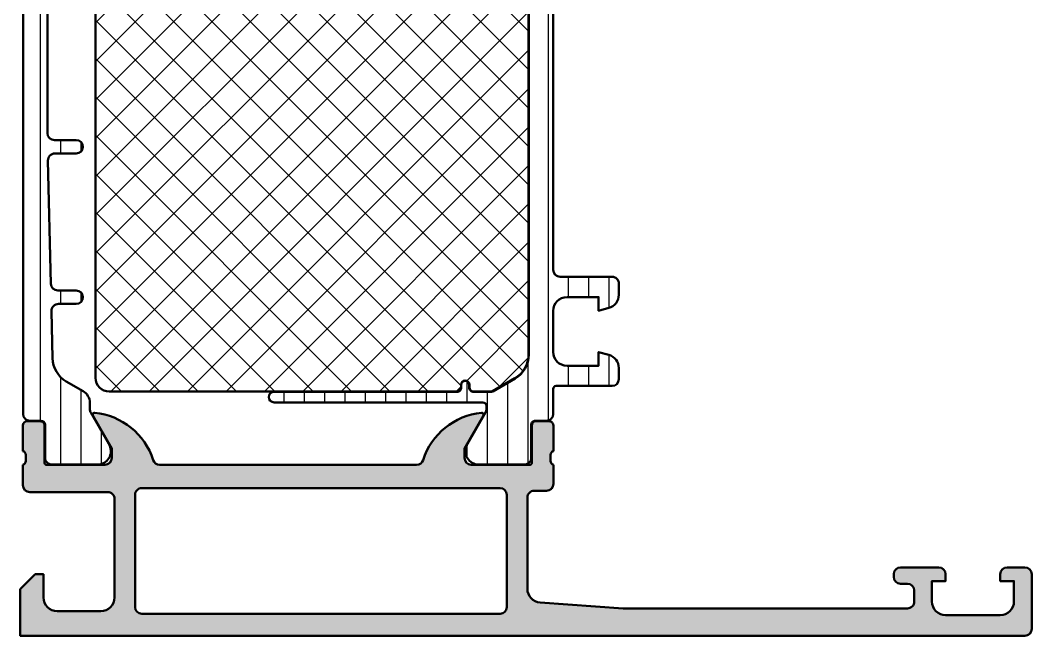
# Model space of a CAD drawing. Extents: x 0 to 74, y 0 to 90.
# Drawn here: x 0 to 74, y 0 to 45 of the extents above; entities that cross this region are included whole.
import ezdxf

# ---------------------------------------------------------------- set-up
doc = ezdxf.new("R2010")
doc.units = 0
for name, color, linetype, lineweight in [('0S-Alu contour', 7, 'Continuous', 50), ('0S-Alu hatch', 252, 'Continuous', 25), ('0S-Plastic contour', 254, 'Continuous', 50), ('0S-Plastic hatch', 253, 'Continuous', 25), ('0S-PT contour', 91, 'Continuous', 50), ('0S-PT hatch', 103, 'Continuous', 25)]:
    doc.layers.add(name, color=color, linetype=linetype, lineweight=lineweight)
pattern_1 = [(90, (0, 0), (-1.4859, 0), [])]

# ---------------------------------------------------------------- blocks, each defined once
blk = doc.blocks.new('245325__1835C61B_9F4D_4CF7_ABFF_36D5219FF475___E0575DE7_F057_44AA_A8E0_0C37B36EE0D3_')
at = {"layer": '0S-Plastic hatch'}
h = blk.add_hatch(dxfattribs=at)
h.set_pattern_fill('ANSI31', color=256, scale=0.4680000000000001, angle=45, style=0)
h.set_pattern_definition(pattern_1)
edge = h.paths.add_edge_path()
edge.add_line((38.98999999999997, 66.29000567895628), (38.98999999999995, 64.4500000000468))
edge.add_arc((39.19999999999999, 64.45000000004678), 0.2100000000000364, 180, 269.9999999999981)
edge.add_line((39.19999999999998, 64.24000000004673), (43.29999999999994, 64.24000000004683))
edge.add_ellipse((43.29999999999996, 63.75000000004686), major_axis=(-0.4899999999999807, 0), ratio=1, start_angle=180, end_angle=270.00000000000165, ccw=False)
edge.add_line((43.78999999999994, 63.75000000004685), (43.78999999999995, 62.91925077667247))
edge.add_ellipse((42.80000000000002, 62.91925077667248), major_axis=(-0.9899999999999238, 0), ratio=1, start_angle=105.0000000000052, end_angle=180, ccw=False)
edge.add_line((43.05623085465159, 61.9629842086464), (42.30999999999994, 61.76303225377525))
edge.add_line((42.30999999999994, 61.76303225377525), (42.30999999999994, 62.76000000004673))
edge.add_line((42.30999999999994, 62.76000000004673), (39.99999999999998, 62.76000000004679))
edge.add_arc((39.99999999999995, 61.75000000004679), 1.010000000000005, 89.9999999999984, 180)
edge.add_line((38.98999999999995, 61.75000000004679), (38.98999999999995, 58.75000000004678))
edge.add_arc((39.99999999999992, 58.75000000004678), 1.009999999999976, 180, 270)
edge.add_line((39.99999999999992, 57.74000000004681), (42.30999999999994, 57.74000000004678))
edge.add_line((42.30999999999994, 57.74000000004678), (42.30999999999994, 58.73696774631838))
edge.add_line((42.30999999999994, 58.73696774631838), (43.05623085465145, 58.53701579144735))
edge.add_ellipse((42.79999999999995, 57.58074922342119), major_axis=(-0.9899999999999826, 0), ratio=1, start_angle=180, end_angle=254.9999999999996, ccw=False)
edge.add_line((43.78999999999994, 57.58074922342119), (43.78999999999995, 56.75000000004676))
edge.add_ellipse((43.29999999999998, 56.75000000004676), major_axis=(-0.4899999999999664, 0), ratio=1, start_angle=90, end_angle=180, ccw=False)
edge.add_line((43.29999999999998, 56.26000000004679), (39.49999999999994, 56.26000000004678))
edge.add_arc((39.49999999999995, 55.75000000004678), 0.5100000000000052, 90.0000000000008, 180)
edge.add_line((38.98999999999995, 55.75000000004678), (38.98999999999995, 26.7499999999996))
edge.add_arc((39.49999999999994, 26.7499999999996), 0.5099999999999909, 180, 269.9999999999984)
edge.add_line((39.49999999999993, 26.23999999999961), (43.29999999999997, 26.23999999999961))
edge.add_ellipse((43.29999999999998, 25.74999999999965), major_axis=(-0.4899999999999629, 0), ratio=1, start_angle=180, end_angle=270.0000000000008, ccw=False)
edge.add_line((43.78999999999994, 25.74999999999966), (43.78999999999996, 24.91925077662533))
edge.add_ellipse((42.79999999999986, 24.91925077662532), major_axis=(-0.9900000000000942, 0), ratio=1, start_angle=104.99999999999449, end_angle=180, ccw=False)
edge.add_line((43.05623085465129, 23.96298420859902), (42.30999999999995, 23.76303225372809))
edge.add_line((42.30999999999995, 23.76303225372809), (42.30999999999994, 24.7599999999996))
edge.add_line((42.30999999999994, 24.7599999999996), (39.99999999999987, 24.75999999999956))
edge.add_arc((39.99999999999989, 23.74999999999964), 1.009999999999926, 90.0000000000012, 180)
edge.add_line((38.98999999999997, 23.74999999999963), (38.98999999999995, 20.74999999999961))
edge.add_arc((39.99999999999995, 20.74999999999961), 1.009999999999998, 180, 269.9999999999996)
edge.add_line((39.99999999999995, 19.73999999999961), (42.30999999999994, 19.73999999999961))
edge.add_line((42.30999999999994, 19.73999999999961), (42.30999999999995, 20.73696774627121))
edge.add_line((42.30999999999995, 20.73696774627121), (43.05623085465149, 20.5370157914001))
edge.add_ellipse((42.79999999999994, 19.58074922337393), major_axis=(-0.990000000000009, 0), ratio=1, start_angle=180, end_angle=254.999999999997, ccw=False)
edge.add_line((43.78999999999995, 19.58074922337394), (43.78999999999995, 18.74999999999955))
edge.add_ellipse((43.29999999999993, 18.74999999999956), major_axis=(-0.4900000000000091, 0), ratio=1, start_angle=90.0000000000017, end_angle=180, ccw=False)
edge.add_line((43.29999999999994, 18.25999999999956), (39.19999999999997, 18.25999999999962))
edge.add_arc((39.19999999999997, 18.04999999999959), 0.2100000000000257, 90, 180)
edge.add_line((38.98999999999994, 18.04999999999959), (38.98999999999995, 16.20999432109011))
edge.add_ellipse((38.50000267890226, 16.20999432109011), major_axis=(-0.4899973210976825, 0), ratio=1, start_angle=90, end_angle=180, ccw=False)
edge.add_line((38.50000267890226, 15.71999699999243), (37.6896686666598, 15.7199969999996))
edge.add_arc((37.68966866665977, 15.40999699999954), 0.3100000000000538, 89.99999999999343, 180.0079247372467)
edge.add_line((37.37966866962493, 15.40995412304482), (37.3800006171524, 13.00999723387105))
edge.add_ellipse((36.89000530483619, 13.00999531231215), major_axis=(-0.4899953123199784, 0), ratio=1, start_angle=89.99992221519852, end_angle=180.0002246901265, ccw=False)
edge.add_line((36.89000463961811, 12.51999999999262), (33.41417750380884, 12.5199999999996))
edge.add_ellipse((33.55577115088492, 13.49981807472246), major_axis=(-0.9899960709244815, 0), ratio=1, start_angle=-32.740756988389876, end_angle=81.77710364110197, ccw=False)
edge.add_line((32.72305944590411, 14.03524634894212), (34.04169574211247, 16.31919172373739))
edge.add_arc((33.60002365369294, 16.57419118792741), 0.5099989808088558, 330.0000034006566, 360.0057438232341)
edge.add_line((34.1100226319391, 16.57424231462534), (34.10999999868407, 16.80002606456975))
edge.add_arc((33.84999999994523, 16.7999999999543), 0.260000000045304, 0.0057438172060589, 89.99999999386671)
edge.add_line((33.84999999997307, 17.0599999999996), (18.57101353298093, 17.06000000000018))
edge.add_ellipse((18.57101353298093, 17.44925907311666), major_axis=(-0.3892590731164738, 0), ratio=1, start_angle=-90, end_angle=90, ccw=False)
edge.add_line((18.57101353298094, 17.83851814623313), (31.95486402147756, 17.83851814623313))
edge.add_arc((31.95486402147756, 18.14999999999966), 0.3114818537665336, 269.9999999999993, 360)
edge.add_line((32.26634587524409, 18.14999999999966), (32.26634587524408, 18.35057079528583))
edge.add_ellipse((32.55577507995785, 18.35057079528583), major_axis=(-0.2894292047137625, 0), ratio=1, start_angle=180, end_angle=360, ccw=False)
edge.add_line((32.84520428467161, 18.35057079528584), (32.84520428467162, 18.14999999999956))
edge.add_arc((33.15520428467155, 18.14999999999957), 0.3099999999999312, 180, 273.3384387211084)
edge.add_line((33.17325675763493, 17.84052607828747), (34.46501280946016, 17.84052607828707))
edge.add_arc((34.46501280946023, 18.05052607828706), 0.2099999999999902, 269.9999999999806, 300.0000000000007)
edge.add_line((34.57001280946022, 17.86866074349234), (36.20499999999993, 18.81262103807196))
edge.add_arc((35.19999999999999, 20.55333209967868), 2.009999999999965, 299.9999999999985, 360)
edge.add_line((37.20999999999996, 20.55333209967868), (37.20999999999994, 61.94666790036774))
edge.add_arc((35.20000000000003, 61.94666790036774), 2.009999999999905, 0, 59.99999999999673)
edge.add_line((36.20500000000009, 63.68737896197433), (34.57001280946049, 64.63133925655407))
edge.add_arc((34.46501280946048, 64.44947392175945), 0.209999999999907, 59.99999999998411, 89.99999999999419)
edge.add_line((34.4650128094605, 64.65947392175936), (33.17325675763679, 64.65947392175916))
edge.add_arc((33.15520428467187, 64.35000000004682), 0.3100000000002649, 86.6615612786084, 180)
edge.add_line((32.8452042846716, 64.35000000004683), (32.84520428467161, 64.14942920476057))
edge.add_ellipse((32.55577507995784, 64.14942920476057), major_axis=(-0.2894292047137696, 0), ratio=1, start_angle=0, end_angle=180, ccw=False)
edge.add_line((32.26634587524407, 64.14942920476057), (32.26634587524408, 64.35000000004672))
edge.add_arc((31.9548640214775, 64.35000000004672), 0.3114818537665798, 0, 89.9999999999987)
edge.add_line((31.9548640214775, 64.6614818538133), (18.57101353298093, 64.66148185381329))
edge.add_ellipse((18.57101353298093, 65.0507409269297), major_axis=(-0.3892590731164205, 0), ratio=1, start_angle=-90, end_angle=90, ccw=False)
edge.add_line((18.57101353298092, 65.44000000004613), (33.84999999997308, 65.44000000004682))
edge.add_arc((33.84999999997307, 65.70000000006429), 0.2600000000174703, 270.0000000000031, 359.9942561768293)
edge.add_line((34.10999999868406, 65.69997393542108), (34.11002263191166, 65.92575741233047))
edge.add_arc((33.60002263457811, 65.92580853910273), 0.5099999998962373, 359.9942561798751, 389.9999966024708)
edge.add_line((34.04169560553932, 66.1808085128605), (32.72305944590405, 68.46475365110437))
edge.add_ellipse((33.55577115088492, 69.00018192532391), major_axis=(-0.9899960709244542, 0), ratio=1, start_angle=-81.7771036411063, end_angle=32.7407569883826, ccw=False)
edge.add_line((33.41417750380891, 69.98000000004676), (36.89000463961814, 69.98000000005376))
edge.add_ellipse((36.89000463961813, 69.4900040226082), major_axis=(-0.4899959774455595, 0), ratio=1, start_angle=179.9920751942274, end_angle=269.99999999999835, ccw=False)
edge.add_line((37.3800006123767, 69.48993624932761), (37.37966866962493, 67.09004587703195))
edge.add_arc((37.68966866667493, 67.09000300006198), 0.3100000000152093, 179.9920752599478, 269.9999999976952)
edge.add_line((37.68966866666246, 66.78000300004679), (38.50000267890234, 66.78000300005397))
edge.add_ellipse((38.50000267890232, 66.29000567895632), major_axis=(-0.489997321097647, 0), ratio=1, start_angle=180, end_angle=269.9999999999975, ccw=False)
at = {"layer": '0S-Plastic contour', "color": 7}
for points in [[(33.41417750380891, 69.98000000004676), (36.89000463961814, 69.98000000005376)], [(37.3800006123767, 69.48993624932761), (37.37966866962493, 67.09004587703195)], [(34.04169560553932, 66.1808085128605), (32.72305944590405, 68.46475365110437)], [(37.68966866666246, 66.78000300004679), (38.50000267890234, 66.78000300005397)], [(34.10999999868406, 65.69997393542108), (34.11002263191166, 65.92575741233047)], [(38.98999999999997, 66.29000567895628), (38.98999999999995, 64.4500000000468)], [(18.57101353298092, 65.44000000004613), (33.84999999997308, 65.44000000004682)], [(31.9548640214775, 64.6614818538133), (18.57101353298093, 64.66148185381329)], [(34.4650128094605, 64.65947392175936), (33.17325675763679, 64.65947392175916)], [(36.20500000000009, 63.68737896197433), (34.57001280946049, 64.63133925655407)], [(32.26634587524407, 64.14942920476057), (32.26634587524408, 64.35000000004672)], [(32.8452042846716, 64.35000000004683), (32.84520428467161, 64.14942920476057)], [(39.19999999999998, 64.24000000004673), (43.29999999999994, 64.24000000004683)], [(43.78999999999994, 63.75000000004685), (43.78999999999995, 62.91925077667247)], [(43.05623085465159, 61.9629842086464), (42.30999999999994, 61.76303225377525), (42.30999999999994, 62.76000000004673), (39.99999999999998, 62.76000000004679)], [(37.20999999999996, 20.55333209967868), (37.20999999999994, 61.94666790036774)], [(38.98999999999995, 61.75000000004679), (38.98999999999995, 58.75000000004678)], [(39.99999999999992, 57.74000000004681), (42.30999999999994, 57.74000000004678), (42.30999999999994, 58.73696774631838), (43.05623085465145, 58.53701579144735)], [(43.78999999999994, 57.58074922342119), (43.78999999999995, 56.75000000004676)], [(43.29999999999998, 56.26000000004679), (39.49999999999994, 56.26000000004678)], [(38.98999999999995, 55.75000000004678), (38.98999999999995, 26.7499999999996)], [(39.49999999999993, 26.23999999999961), (43.29999999999997, 26.23999999999961)], [(43.78999999999994, 25.74999999999966), (43.78999999999996, 24.91925077662533)], [(43.05623085465129, 23.96298420859902), (42.30999999999995, 23.76303225372809), (42.30999999999994, 24.7599999999996), (39.99999999999987, 24.75999999999956)], [(38.98999999999997, 23.74999999999963), (38.98999999999995, 20.74999999999961)], [(39.99999999999995, 19.73999999999961), (42.30999999999994, 19.73999999999961), (42.30999999999995, 20.73696774627121), (43.05623085465149, 20.5370157914001)], [(43.78999999999995, 19.58074922337394), (43.78999999999995, 18.74999999999955)], [(34.57001280946022, 17.86866074349234), (36.20499999999993, 18.81262103807196)], [(18.57101353298094, 17.83851814623313), (31.95486402147756, 17.83851814623313)], [(32.26634587524409, 18.14999999999966), (32.26634587524408, 18.35057079528583)], [(32.84520428467161, 18.35057079528584), (32.84520428467162, 18.14999999999956)], [(33.17325675763493, 17.84052607828747), (34.46501280946016, 17.84052607828707)], [(38.98999999999994, 18.04999999999959), (38.98999999999995, 16.20999432109011)], [(43.29999999999994, 18.25999999999956), (39.19999999999997, 18.25999999999962)], [(33.84999999997307, 17.0599999999996), (18.57101353298093, 17.06000000000018)], [(32.72305944590411, 14.03524634894212), (34.04169574211247, 16.31919172373739)], [(34.1100226319391, 16.57424231462534), (34.10999999868407, 16.80002606456975)], [(38.50000267890226, 15.71999699999243), (37.6896686666598, 15.7199969999996)], [(37.37966866962493, 15.40995412304482), (37.3800006171524, 13.00999723387105)], [(36.89000463961811, 12.51999999999262), (33.41417750380884, 12.5199999999996)]]:
    blk.add_lwpolyline(points, dxfattribs=at)
at = {"layer": '0S-Plastic contour', "color": 7, "extrusion": (0, 0, -1)}
for centre, radius, start, end in [((-33.55577115088492, 69.00018192532391), 0.9899960709244542, 327.2592430116175, 81.7771036411063), ((-36.89000463961813, 69.4900040226082), 0.4899959774455596, 90.00000000000165, 180.0079248057727), ((-38.50000267890232, 66.29000567895632), 0.489997321097647, 90.00000000000249, 180), ((-18.57101353298093, 65.0507409269297), 0.3892590731164205, 270, 90), ((-32.55577507995784, 64.14942920476057), 0.2894292047137696, 180, 0), ((-43.29999999999996, 63.75000000004686), 0.4899999999999807, 89.99999999999834, 180), ((-42.80000000000002, 62.91925077667248), 0.9899999999999238, 180, 254.9999999999948), ((-42.79999999999995, 57.58074922342119), 0.9899999999999826, 105.0000000000004, 180), ((-43.29999999999998, 56.75000000004676), 0.4899999999999665, 180, 270), ((-43.29999999999998, 25.74999999999965), 0.4899999999999629, 89.99999999999918, 180), ((-42.79999999999986, 24.91925077662532), 0.9900000000000942, 180, 255.0000000000055), ((-42.79999999999994, 19.58074922337393), 0.9900000000000092, 105.000000000003, 180), ((-32.55577507995785, 18.35057079528583), 0.2894292047137625, 0, 180), ((-43.29999999999993, 18.74999999999956), 0.4900000000000091, 180, 269.9999999999983), ((-18.57101353298093, 17.44925907311666), 0.3892590731164738, 270, 90), ((-38.50000267890226, 16.20999432109011), 0.4899973210976825, 180, 270), ((-33.55577115088492, 13.49981807472246), 0.9899960709244817, 278.2228963588981, 32.74075698838986), ((-36.89000530483619, 13.00999531231215), 0.4899953123199784, 179.9997753098735, 270.0000777848015)]:
    blk.add_arc(centre, radius, start, end, dxfattribs=at)
at = {"layer": '0S-Plastic contour', "color": 7}
for centre, radius, start, end in [((37.68966866667493, 67.09000300006198), 0.3100000000152093, 179.9920752599478, 269.9999999976952), ((33.60002263457811, 65.92580853910273), 0.5099999998962373, 359.9942561798751, 29.9999966024708), ((33.84999999997307, 65.70000000006429), 0.2600000000174703, 270.0000000000031, 359.9942561768293), ((31.9548640214775, 64.35000000004672), 0.3114818537665798, 0, 89.9999999999987), ((33.15520428467187, 64.35000000004682), 0.3100000000002649, 86.6615612786084, 180), ((34.46501280946048, 64.44947392175945), 0.209999999999907, 59.99999999998411, 89.99999999999419), ((39.19999999999999, 64.45000000004678), 0.2100000000000364, 180, 269.9999999999981), ((35.20000000000003, 61.94666790036774), 2.009999999999905, 0, 59.99999999999673), ((39.99999999999995, 61.75000000004679), 1.010000000000005, 89.9999999999984, 180), ((39.99999999999992, 58.75000000004678), 1.009999999999976, 180, 270), ((39.49999999999995, 55.75000000004678), 0.5100000000000052, 90.0000000000008, 180), ((39.49999999999994, 26.7499999999996), 0.5099999999999909, 180, 269.9999999999984), ((39.99999999999989, 23.74999999999964), 1.009999999999926, 90.0000000000012, 180), ((39.99999999999995, 20.74999999999961), 1.009999999999998, 180, 269.9999999999996), ((35.19999999999999, 20.55333209967868), 2.009999999999965, 299.9999999999985, 0), ((31.95486402147756, 18.14999999999966), 0.3114818537665336, 269.9999999999993, 0), ((33.15520428467155, 18.14999999999957), 0.3099999999999312, 180, 273.3384387211084), ((34.46501280946023, 18.05052607828706), 0.2099999999999902, 269.9999999999806, 300.0000000000007), ((39.19999999999997, 18.04999999999959), 0.2100000000000257, 90, 180), ((33.84999999994523, 16.7999999999543), 0.260000000045304, 0.0057438172060589, 89.99999999386671), ((33.60002365369294, 16.57419118792741), 0.5099989808088558, 330.0000034006566, 0.0057438232341285), ((37.68966866665977, 15.40999699999954), 0.3100000000000538, 89.99999999999343, 180.0079247372467)]:
    blk.add_arc(centre, radius, start, end, dxfattribs=at)
blk = doc.blocks.new('465090__F2150B4C_55CD_4811_8FD8_2E85F8BD6112_')
at = {"layer": '0S-PT hatch'}
h = blk.add_hatch(dxfattribs=at)
h.set_pattern_fill('ANSI37', color=256, scale=0.625, angle=90, style=0)
h.set_pattern_definition([(135, (0, 0), (-1.403165018917055, -1.403165018917055), []), (225, (0, 0), (1.403165018917055, -1.403165018917055), [])])
edge = h.paths.add_edge_path()
edge.add_line((5.509999999999957, 63.65020331974225), (5.50999999999995, 18.84979668030412))
edge.add_arc((6.49999999999995, 18.84979668030412), 0.9900000000000002, 180, 270)
edge.add_line((6.49999999999995, 17.85979668030413), (31.95634587524408, 17.85979668030413))
edge.add_arc((31.9563458752441, 18.14979668030414), 0.2900000000000062, 269.9999999999978, 360)
edge.add_line((32.2463458752441, 18.14979668030414), (32.24634587524409, 18.35036747559038))
edge.add_ellipse((32.55577507995785, 18.35036747559038), major_axis=(-0.3094292047137586, 0), ratio=1, start_angle=180, end_angle=360, ccw=False)
edge.add_line((32.86520428467161, 18.35036747559038), (32.86520428467161, 18.14979668030414))
edge.add_arc((33.1552042846716, 18.14979668030414), 0.289999999999992, 180, 266.5483281938163)
edge.add_line((33.13774436919678, 17.86032275859165), (34.46501280946041, 17.86032275859164))
edge.add_arc((34.46501280946041, 18.05032275859164), 0.1899999999999942, 269.9999999999978, 299.9999999999958)
edge.add_line((34.5600128094604, 17.88577793187259), (36.19499999999993, 18.82973822645217))
edge.add_arc((35.19999999999996, 20.5531287799832), 1.989999999999981, 299.9999999999993, 360)
edge.add_line((37.18999999999994, 20.5531287799832), (37.18999999999994, 61.94646458067224))
edge.add_arc((35.19999999999996, 61.94646458067225), 1.98999999999998, 0, 60.00000000000078)
edge.add_line((36.19499999999993, 63.66985513420328), (34.56001280946038, 64.61381542878286))
edge.add_arc((34.46501280946042, 64.44927060206386), 0.1899999999999397, 60.00000000000227, 90.00000000000216)
edge.add_line((34.46501280946041, 64.6392706020638), (33.13828197638455, 64.63927060206379))
edge.add_arc((33.15574189185942, 64.34979668035129), 0.2900000000000067, 93.45167180619339, 180)
edge.add_line((32.86574189185941, 64.34979668035129), (32.86574189185941, 64.14922588506506))
edge.add_ellipse((32.55577507995785, 64.14922588506506), major_axis=(-0.3099668119015604, 0), ratio=1, start_angle=0, end_angle=180, ccw=False)
edge.add_line((32.24580826805629, 64.14922588506506), (32.24580826805629, 64.34979668030414))
edge.add_arc((31.95540162866531, 64.34979668030415), 0.2904066393909765, 0, 89.99999999989348)
edge.add_line((31.95540162866585, 64.64020331969513), (6.500000000001762, 64.64020331974223))
edge.add_arc((6.499999999999929, 63.65020331974225), 0.9899999999999735, 89.99999999989396, 180)
at = {"layer": '0S-PT contour', "color": 7}
for points in [[(31.95540162866585, 64.64020331969513), (6.500000000001762, 64.64020331974223)], [(34.46501280946041, 64.6392706020638), (33.13828197638455, 64.63927060206379)], [(36.19499999999993, 63.66985513420328), (34.56001280946038, 64.61381542878286)], [(5.509999999999957, 63.65020331974225), (5.50999999999995, 18.84979668030412)], [(32.24580826805629, 64.14922588506506), (32.24580826805629, 64.34979668030414)], [(32.86574189185941, 64.34979668035129), (32.86574189185941, 64.14922588506506)], [(37.18999999999994, 20.5531287799832), (37.18999999999994, 61.94646458067224)], [(34.5600128094604, 17.88577793187259), (36.19499999999993, 18.82973822645217)], [(6.49999999999995, 17.85979668030413), (31.95634587524408, 17.85979668030413)], [(32.2463458752441, 18.14979668030414), (32.24634587524409, 18.35036747559038)], [(32.86520428467161, 18.35036747559038), (32.86520428467161, 18.14979668030414)], [(33.13774436919678, 17.86032275859165), (34.46501280946041, 17.86032275859164)]]:
    blk.add_lwpolyline(points, dxfattribs=at)
for centre, radius, start, end in [((6.499999999999929, 63.65020331974225), 0.9899999999999735, 89.99999999989396, 180), ((31.95540162866531, 64.34979668030415), 0.2904066393909765, 0, 89.99999999989348), ((33.15574189185942, 64.34979668035129), 0.2900000000000067, 93.45167180619339, 180), ((34.46501280946042, 64.44927060206386), 0.1899999999999397, 60.00000000000227, 90.00000000000216), ((35.19999999999996, 61.94646458067225), 1.98999999999998, 0, 60.00000000000078), ((35.19999999999996, 20.5531287799832), 1.989999999999981, 299.9999999999993, 0), ((6.49999999999995, 18.84979668030412), 0.9900000000000002, 180, 270), ((31.9563458752441, 18.14979668030414), 0.2900000000000062, 269.9999999999978, 0), ((33.1552042846716, 18.14979668030414), 0.289999999999992, 180, 266.5483281938163), ((34.46501280946041, 18.05032275859164), 0.1899999999999942, 269.9999999999978, 299.9999999999958)]:
    blk.add_arc(centre, radius, start, end, dxfattribs=at)
at = {"layer": '0S-PT contour', "color": 7, "extrusion": (0, 0, -1)}
for centre, radius, start, end in [((-32.55577507995785, 64.14922588506506), 0.3099668119015604, 180, 0), ((-32.55577507995785, 18.35036747559038), 0.3094292047137586, 0, 180)]:
    blk.add_arc(centre, radius, start, end, dxfattribs=at)
blk = doc.blocks.new('245325__CF6EFE79_4FDD_4295_A74D_940E1C402667___E942DA7F_224E_44BA_8F49_6AEF56B7E0FB_')
at = {"layer": '0S-Plastic hatch'}
h = blk.add_hatch(dxfattribs=at)
h.set_pattern_fill('ANSI31', color=256, scale=0.4680000000000001, angle=45, style=0)
h.set_pattern_definition(pattern_1)
edge = h.paths.add_edge_path()
edge.add_line((0.2100000000000493, 66.29000299999998), (0.2099999999998598, 16.20999700000011))
edge.add_arc((0.6999999999999611, 16.2099970000001), 0.4900000000001015, 180, 270)
edge.add_line((0.699999999999961, 15.719997), (1.510334012242495, 15.719997))
edge.add_ellipse((1.510333315049046, 15.40999630290375), major_axis=(-0.3100006970970337, 0), ratio=1, start_angle=179.99987114239, end_angle=269.99987114144415, ccw=False)
edge.add_line((1.820334012145296, 15.40999560571016), (1.819999382936135, 13.00999856426748))
edge.add_arc((2.309995360374881, 13.00999597743861), 0.4899959774455738, 179.9996975194316, 269.9999999999988)
edge.add_line((2.30999536037487, 12.51999999999304), (5.785822496184162, 12.52))
edge.add_arc((5.644228849108089, 13.49981807472285), 0.9899960709244721, 278.2228963588978, 392.7407569883864)
edge.add_line((6.476940554088935, 14.03524634894246), (5.158304390806173, 16.31919149350405))
edge.add_ellipse((5.599977361871108, 16.57419146728958), major_axis=(-0.509999999999947, 0), ratio=1, start_angle=-0.5398516222310832, end_angle=29.99999659934548, ccw=False)
edge.add_line((5.089999999999837, 16.57899671221201), (5.089999999999828, 17.0314954576227))
edge.add_arc((4.099999999999861, 17.03149545762269), 0.9899999999999664, 0, 60.00000000000147)
edge.add_line((4.594999999999822, 17.88886060736927), (3.36814668627391, 18.59718469830506))
edge.add_ellipse((4.373146686273972, 20.337895759912), major_axis=(-2.010000000000211, 0), ratio=1, start_angle=1.3413950657791816, end_angle=60.00000000000148, ccw=False)
edge.add_line((2.36369751219446, 20.29084242005165), (2.282977305942218, 23.73806109287132))
edge.add_ellipse((2.792837544141443, 23.75000000000006), major_axis=(-0.5099999999999991, 0), ratio=1, start_angle=-89.99999999999989, end_angle=1.3413950657787268, ccw=False)
edge.add_line((2.792837544141442, 24.26000000000006), (4.10000000000001, 24.26000000000005))
edge.add_arc((4.100000000000009, 24.75000000000006), 0.490000000000002, 270.0000000000001, 450)
edge.add_line((4.100000000000008, 25.24000000000006), (2.746005466508145, 25.24000000000006))
edge.add_ellipse((2.746005466508148, 25.75000000000007), major_axis=(-0.5100000000000123, 0), ratio=1, start_angle=1.3413950657787268, end_angle=89.99999999999972, ccw=False)
edge.add_line((2.236145228308911, 25.73806109287133), (2.025400878959025, 34.73806109287135))
edge.add_ellipse((2.535261117158209, 34.75000000000009), major_axis=(-0.5099999999999583, 0), ratio=1, start_angle=-89.99999999999972, end_angle=1.3413950657787268, ccw=False)
edge.add_line((2.535261117158206, 35.26000000000005), (4.100000000000012, 35.26000000000006))
edge.add_arc((4.10000000000001, 35.75000000000006), 0.490000000000002, 270.0000000000003, 450.0000000000002)
edge.add_line((4.100000000000007, 36.24000000000006), (2.49999999999996, 36.24000000000005))
edge.add_ellipse((2.499999999999962, 36.75000000000006), major_axis=(-0.5100000000000123, 0), ratio=1, start_angle=0, end_angle=89.99999999999972, ccw=False)
edge.add_line((1.989999999999953, 36.75000000000006), (1.989999999999954, 45.75000000000007))
edge.add_ellipse((2.499999999999959, 45.75000000000006), major_axis=(-0.510000000000005, 0), ratio=1, start_angle=270.0000000000002, end_angle=360, ccw=False)
edge.add_line((2.499999999999956, 46.26000000000007), (4.100000000000004, 46.26000000000006))
edge.add_arc((4.100000000000004, 46.75000000000006), 0.490000000000002, 270.0000000000001, 450)
edge.add_line((4.100000000000003, 47.24000000000006), (2.535261117158254, 47.24000000000003))
edge.add_ellipse((2.535261117158257, 47.75000000000004), major_axis=(-0.5100000000000123, 0), ratio=1, start_angle=-1.3413950657770215, end_angle=89.99999999999972, ccw=False)
edge.add_line((2.025400878959023, 47.76193890712877), (2.23614522830891, 56.7619389071288))
edge.add_ellipse((2.746005466508126, 56.75000000000007), major_axis=(-0.5099999999999905, 0), ratio=1, start_angle=269.999999999999, end_angle=358.6586049342224, ccw=False)
edge.add_line((2.746005466508135, 57.26000000000006), (4.100000000000012, 57.26000000000006))
edge.add_arc((4.100000000000013, 57.75000000000006), 0.490000000000002, 269.9999999999999, 449.9999999999999)
edge.add_line((4.100000000000014, 58.24000000000006), (2.792837544141435, 58.24000000000007))
edge.add_ellipse((2.79283754414145, 58.75000000000007), major_axis=(-0.5100000000000052, 0), ratio=1, start_angle=-1.3413950657759983, end_angle=89.9999999999983, ccw=False)
edge.add_line((2.282977305942219, 58.7619389071288), (2.363697512194463, 62.20915757994848))
edge.add_ellipse((4.373146686273768, 62.16210424008814), major_axis=(-2.010000000000003, 0), ratio=1, start_angle=299.99999999999943, end_angle=358.65860493422053, ccw=False)
edge.add_line((3.368146686273785, 63.90281530169487), (4.59499999999983, 64.61113939263076))
edge.add_arc((4.099999999999841, 65.46850454237736), 0.9899999999999991, 299.9999999999993, 360)
edge.add_line((5.089999999999839, 65.46850454237742), (5.089999999999815, 65.92100328778739))
edge.add_ellipse((5.599977361871431, 65.92580853271032), major_axis=(-0.510000000000297, 0), ratio=1, start_angle=-29.999996599341614, end_angle=0.539851622287074, ccw=False)
edge.add_line((5.158304390806178, 66.18080850649599), (6.476940554088788, 68.46475365105731))
edge.add_arc((5.64422884910811, 69.00018192527715), 0.989996070924477, 327.2592430115971, 441.777103641099)
edge.add_line((5.785822496184237, 69.97999999999999), (2.309995360374892, 69.98000000000697))
edge.add_arc((2.309995360365513, 69.49000402257076), 0.4899959774362089, 89.99999999890326, 180.0079887600601)
edge.add_line((1.819999387692254, 69.48993570235024), (1.820334009229217, 67.09004622298073))
edge.add_ellipse((1.510334012242506, 67.09000299999995), major_axis=(-0.3099999999999794, 0), ratio=1, start_angle=90.00000000000028, end_angle=180.0079886915353, ccw=False)
edge.add_line((1.510334012242508, 66.780003), (0.7000000000000381, 66.78000299999998))
edge.add_arc((0.7000000000000468, 66.29000299999998), 0.4899999999999949, 90.00000000000104, 180)
at = {"layer": '0S-Plastic contour', "color": 7}
for points in [[(5.785822496184237, 69.97999999999999), (2.309995360374892, 69.98000000000697)], [(1.819999387692254, 69.48993570235024), (1.820334009229217, 67.09004622298073)], [(5.158304390806178, 66.18080850649599), (6.476940554088788, 68.46475365105731)], [(1.510334012242508, 66.780003), (0.7000000000000381, 66.78000299999998)], [(0.2100000000000493, 66.29000299999998), (0.2099999999998598, 16.20999700000011)], [(5.089999999999839, 65.46850454237742), (5.089999999999815, 65.92100328778739)], [(3.368146686273785, 63.90281530169487), (4.59499999999983, 64.61113939263076)], [(2.282977305942219, 58.7619389071288), (2.363697512194463, 62.20915757994848)], [(4.100000000000014, 58.24000000000006), (2.792837544141435, 58.24000000000007)], [(2.746005466508135, 57.26000000000006), (4.100000000000012, 57.26000000000006)], [(2.025400878959023, 47.76193890712877), (2.23614522830891, 56.7619389071288)], [(4.100000000000003, 47.24000000000006), (2.535261117158254, 47.24000000000003)], [(2.499999999999956, 46.26000000000007), (4.100000000000004, 46.26000000000006)], [(1.989999999999953, 36.75000000000006), (1.989999999999954, 45.75000000000007)], [(4.100000000000007, 36.24000000000006), (2.49999999999996, 36.24000000000005)], [(2.535261117158206, 35.26000000000005), (4.100000000000012, 35.26000000000006)], [(2.236145228308911, 25.73806109287133), (2.025400878959025, 34.73806109287135)], [(4.100000000000008, 25.24000000000006), (2.746005466508145, 25.24000000000006)], [(2.36369751219446, 20.29084242005165), (2.282977305942218, 23.73806109287132)], [(2.792837544141442, 24.26000000000006), (4.10000000000001, 24.26000000000005)], [(4.594999999999822, 17.88886060736927), (3.36814668627391, 18.59718469830506)], [(5.089999999999837, 16.57899671221201), (5.089999999999828, 17.0314954576227)], [(6.476940554088935, 14.03524634894246), (5.158304390806173, 16.31919149350405)], [(0.699999999999961, 15.719997), (1.510334012242495, 15.719997)], [(1.820334012145296, 15.40999560571016), (1.819999382936135, 13.00999856426748)], [(2.30999536037487, 12.51999999999304), (5.785822496184162, 12.52)]]:
    blk.add_lwpolyline(points, dxfattribs=at)
for centre, radius, start, end in [((2.309995360365513, 69.49000402257076), 0.4899959774362089, 89.99999999890326, 180.0079887600601), ((5.64422884910811, 69.00018192527715), 0.989996070924477, 327.2592430115971, 81.77710364109909), ((0.7000000000000468, 66.29000299999998), 0.4899999999999949, 90.00000000000104, 180), ((4.099999999999841, 65.46850454237736), 0.9899999999999991, 299.9999999999993, 0), ((4.100000000000013, 57.75000000000006), 0.490000000000002, 269.9999999999999, 89.99999999999991), ((4.100000000000004, 46.75000000000006), 0.490000000000002, 270.0000000000001, 90.0000000000001), ((4.10000000000001, 35.75000000000006), 0.490000000000002, 270.0000000000003, 90.00000000000031), ((4.100000000000009, 24.75000000000006), 0.490000000000002, 270.0000000000001, 90.0000000000001), ((4.099999999999861, 17.03149545762269), 0.9899999999999664, 0, 60.00000000000147), ((0.6999999999999611, 16.2099970000001), 0.4900000000001015, 180, 270), ((5.644228849108089, 13.49981807472285), 0.9899960709244721, 278.2228963588978, 32.74075698838638), ((2.309995360374881, 13.00999597743861), 0.4899959774455738, 179.9996975194316, 269.9999999999988)]:
    blk.add_arc(centre, radius, start, end, dxfattribs=at)
at = {"layer": '0S-Plastic contour', "color": 7, "extrusion": (0, 0, -1)}
for centre, radius, start, end in [((-1.510334012242506, 67.09000299999995), 0.3099999999999794, 179.9920113084647, 269.9999999999997), ((-5.599977361871431, 65.92580853271032), 0.510000000000297, 359.4601483777129, 29.99999659934167), ((-4.373146686273768, 62.16210424008814), 2.010000000000003, 1.341395065779472, 60.0000000000006), ((-2.79283754414145, 58.75000000000007), 0.5100000000000052, 270.0000000000017, 1.34139506577594), ((-2.746005466508126, 56.75000000000007), 0.5099999999999905, 1.34139506577757, 90.00000000000101), ((-2.535261117158257, 47.75000000000004), 0.5100000000000123, 270.0000000000003, 1.341395065777027), ((-2.499999999999959, 45.75000000000006), 0.510000000000005, 0, 89.99999999999976), ((-2.499999999999962, 36.75000000000006), 0.5100000000000123, 270.0000000000003, 0), ((-2.535261117158209, 34.75000000000009), 0.5099999999999583, 358.6586049342213, 89.99999999999969), ((-2.746005466508148, 25.75000000000007), 0.5100000000000123, 270.0000000000003, 358.6586049342213), ((-2.792837544141443, 23.75000000000006), 0.5099999999999991, 358.6586049342213, 89.99999999999991), ((-4.373146686273972, 20.337895759912), 2.010000000000211, 299.9999999999985, 358.6586049342208), ((-5.599977361871108, 16.57419146728958), 0.509999999999947, 330.0000034006545, 0.5398516222310678), ((-1.510333315049046, 15.40999630290375), 0.3100006970970337, 90.00012885855583, 180.0001288576101)]:
    blk.add_arc(centre, radius, start, end, dxfattribs=at)
blk = doc.blocks.new('445040__DD93AD6E_1CBA_42A1_853D_25765D8B49D8_')
at = {"layer": '0S-Alu hatch'}
h = blk.add_hatch(color=256, dxfattribs=at)
edge = h.paths.add_edge_path()
edge.add_arc((0.7000000000000131, 10.99999999999999), 0.4999999999999965, 180, 270)
edge.add_line((0.7000000000000128, 10.5), (6.399999999999998, 10.5))
edge.add_ellipse((6.400000000000001, 9.999999999999998), major_axis=(-0.5, 0), ratio=1, start_angle=180, end_angle=270.00000000000034, ccw=False)
edge.add_line((6.900000000000002, 9.999999999999991), (6.899999999999971, 2.800000000000004))
edge.add_ellipse((5.899999999999971, 2.80000000000001), major_axis=(-0.9999999999999991, 0), ratio=1, start_angle=90.00000000000011, end_angle=180, ccw=False)
edge.add_line((5.899999999999972, 1.800000000000011), (2.699999999999989, 1.80000000000001))
edge.add_ellipse((2.699999999999989, 2.800000000000012), major_axis=(-1.000000000000001, 0), ratio=1, start_angle=0, end_angle=90, ccw=False)
edge.add_line((1.699999999999988, 2.800000000000011), (1.699999999999989, 4.5))
edge.add_line((1.699999999999989, 4.5), (1.099999999999996, 4.5))
edge.add_line((1.099999999999996, 4.5), (0, 3.400000000000005))
edge.add_line((0, 3.400000000000005), (0, 0))
edge.add_line((0, 0), (73.50000000000004, 6.8e-15))
edge.add_arc((73.50000000000003, 0.5000000000000067), 0.5, 270.0000000000017, 360)
edge.add_line((74.00000000000003, 0.5000000000000138), (73.99999999999997, 4.500000000000003))
edge.add_arc((73.49999999999997, 4.499999999999996), 0.5, 0, 90)
edge.add_line((73.49999999999997, 4.999999999999996), (72.2, 4.999999999999996))
edge.add_arc((72.2, 4.499999999999996), 0.5, 90, 180)
edge.add_line((71.7, 4.499999999999996), (71.7, 3.999999999999999))
edge.add_line((71.7, 3.999999999999999), (72.7, 3.999999999999997))
edge.add_line((72.7, 3.999999999999997), (72.7, 2.499999999999988))
edge.add_ellipse((71.70000000000002, 2.499999999999984), major_axis=(-0.9999999999999857, 0), ratio=1, start_angle=90, end_angle=180, ccw=False)
edge.add_line((71.70000000000002, 1.499999999999999), (67.7, 1.500000000000004))
edge.add_ellipse((67.69999999999999, 2.499999999999995), major_axis=(-0.9999999999999907, 0), ratio=1, start_angle=0, end_angle=90.0000000000008, ccw=False)
edge.add_line((66.7, 2.500000000000004), (66.7, 3.999999999999999))
edge.add_line((66.7, 3.999999999999999), (67.7, 3.999999999999999))
edge.add_line((67.7, 3.999999999999999), (67.7, 4.499999999999976))
edge.add_arc((67.19999999999997, 4.499999999999973), 0.5000000000000285, 0, 90)
edge.add_line((67.19999999999997, 5.000000000000001), (64.40000000000003, 5.000000000000009))
edge.add_arc((64.40000000000003, 4.499999999999974), 0.5000000000000356, 90, 180)
edge.add_line((63.9, 4.499999999999936), (63.90000000000001, 4.299999999999943))
edge.add_arc((64.39999999999999, 4.299999999999979), 0.4999999999999787, 180, 269.9999999999984)
edge.add_line((64.39999999999996, 3.8), (64.90000000000003, 3.799999999999996))
edge.add_ellipse((64.90000000000003, 3.299999999999995), major_axis=(-0.5000000000000009, 0), ratio=1, start_angle=180, end_angle=270, ccw=False)
edge.add_line((65.40000000000003, 3.299999999999987), (65.4, 2.499999999999992))
edge.add_ellipse((64.9, 2.49999999999999), major_axis=(-0.4999999999999858, 0), ratio=1, start_angle=89.9999999999983, end_angle=180, ccw=False)
edge.add_line((64.9, 1.999999999999999), (44.10000000000001, 2))
edge.add_line((44.10000000000001, 2), (38.02875295001209, 2.433660503570568))
edge.add_ellipse((38.1, 3.431119203401293), major_axis=(-0.9999999999999905, 0), ratio=1, start_angle=0, end_angle=85.914383220025, ccw=False)
edge.add_line((37.1, 3.431119203401297), (37.10000000000001, 10.09999999999999))
edge.add_ellipse((37.6, 10.1), major_axis=(-0.4999999999999929, 0), ratio=1, start_angle=269.9999999999992, end_angle=360, ccw=False)
edge.add_line((37.60000000000001, 10.6), (38.5, 10.6))
edge.add_arc((38.5, 11.1), 0.4999999999999929, 270, 360)
edge.add_line((39, 11.09999999999999), (39.00000000000001, 12.50000000000004))
edge.add_ellipse((39.07883644654307, 12.76752059199317), major_axis=(-0.2788950563274541, 0), ratio=1, start_angle=-1.1645893740330848, end_angle=73.58012358050439, ccw=False)
edge.add_line((38.799999, 12.77318899999123), (38.799999, 13.22678299999154))
edge.add_ellipse((39.07886709564317, 13.23244365946862), major_axis=(-0.278925541737151, 0), ratio=1, start_angle=-73.57540544464513, end_angle=1.1628700728909962, ccw=False)
edge.add_line((39, 13.49998699999156), (39, 15.37999800000005))
edge.add_arc((38.7, 15.37999800000006), 0.3000000000000043, 0, 90.00000000000136)
edge.add_line((38.69999999999999, 15.67999800000006), (37.72002568095722, 15.67999800000007))
edge.add_arc((37.72002568095722, 15.37999800000006), 0.3000000000000114, 90, 180)
edge.add_line((37.42002568095721, 15.37999800000006), (37.42002568095719, 12.62000000000006))
edge.add_ellipse((37.3000256809572, 12.62000000000006), major_axis=(-0.1199999999999903, 0), ratio=1, start_angle=89.9999999999967, end_angle=180, ccw=False)
edge.add_line((37.30002568095719, 12.50000000000006), (33.00000000000004, 12.50000000000008))
edge.add_ellipse((33.00000000000004, 13.00000000000006), major_axis=(-0.4999999999999805, 0), ratio=1, start_angle=0, end_angle=89.9999999999992, ccw=False)
edge.add_line((32.50000000000007, 13.00000000000011), (32.50000000000014, 13.70000000000014))
edge.add_line((32.50000000000014, 13.70000000000014), (33.88149545762251, 16.09282032302766))
edge.add_arc((33.76188021535187, 16.16188021535178), 0.13811978464827, 330.0000000000021, 455.6225775507906)
edge.add_arc((34.23822324117367, 11.32339113815269), 4.999999999999531, 95.62257755079048, 162.2515836439293)
edge.add_ellipse((28.99999999999987, 13.00000000000055), major_axis=(-0.500000000000483, 0), ratio=1, start_angle=90.0000000000008, end_angle=162.2515836439289, ccw=False)
edge.add_line((28.99999999999988, 12.50000000000007), (10.20000000000014, 12.50000000000002))
edge.add_ellipse((10.20000000000014, 13.00000000000064), major_axis=(-0.5000000000006218, 0), ratio=1, start_angle=17.74841635606998, end_angle=90.00000000000063, ccw=False)
edge.add_arc((4.96177675882634, 11.32339113815281), 4.999999999999381, 17.74841635607045, 84.37742244920942)
edge.add_arc((5.43811978464813, 16.16188021535175), 0.1381197846482765, 84.37742244920864, 209.9999999999996)
edge.add_line((5.318504542377486, 16.09282032302761), (6.699999999999853, 13.7000000000001))
edge.add_line((6.699999999999853, 13.7000000000001), (6.699999999999924, 13.00000000000007))
edge.add_ellipse((6.199999999999943, 13.00000000000002), major_axis=(-0.4999999999999814, 0), ratio=1, start_angle=90.00000000000028, end_angle=180, ccw=False)
edge.add_line((6.199999999999945, 12.50000000000004), (1.899974319042827, 12.50000000000003))
edge.add_ellipse((1.899974319042824, 12.62000000000006), major_axis=(-0.1200000000000312, 0), ratio=1, start_angle=0, end_angle=90.00000000000182, ccw=False)
edge.add_line((1.779974319042793, 12.62000000000006), (1.779974319042793, 15.37999800000006))
edge.add_arc((1.47997431904279, 15.37999800000006), 0.3000000000000025, 0, 90.00000000000007)
edge.add_line((1.47997431904279, 15.67999800000006), (0.5000000000000075, 15.67999800000006))
edge.add_arc((0.5000000000000075, 15.37999800000006), 0.3000000000000007, 90, 180)
edge.add_line((0.2000000000000068, 15.37999800000006), (0.2000000000000064, 13.49998699999155))
edge.add_ellipse((0.1211329043568369, 13.23244365946861), major_axis=(-0.2789255417371513, 0), ratio=1, start_angle=178.8371299271133, end_angle=253.575405444645, ccw=False)
edge.add_line((0.4000010000000068, 13.22678299999155), (0.4000010000000068, 12.77318899999151))
edge.add_ellipse((0.1211635534569115, 12.76752059199317), major_axis=(-0.2788950563274817, 0), ratio=1, start_angle=106.41987641949169, end_angle=181.1645893740919, ccw=False)
edge.add_line((0.1999999999999664, 12.5), (0.2000000000000166, 10.99999999999998))
edge = h.paths.add_edge_path()
edge.add_line((8.400000000000006, 2.099999999999994), (8.400000000000007, 10.30000000000002))
edge.add_ellipse((8.90000000000001, 10.30000000000002), major_axis=(-0.5000000000000036, 0), ratio=1, start_angle=269.9999999999996, end_angle=360, ccw=False)
edge.add_line((8.900000000000013, 10.80000000000002), (35.10000000000001, 10.79999999999997))
edge.add_ellipse((35.10000000000001, 10.29999999999997), major_axis=(-0.5, 0), ratio=1, start_angle=180, end_angle=270, ccw=False)
edge.add_line((35.60000000000001, 10.29999999999997), (35.6, 2.100000000000006))
edge.add_ellipse((35.09999999999999, 2.100000000000011), major_axis=(-0.5000000000000109, 0), ratio=1, start_angle=90, end_angle=180, ccw=False)
edge.add_line((35.09999999999999, 1.6), (8.899999999999999, 1.6))
edge.add_ellipse((8.9, 2.099999999999994), major_axis=(-0.4999999999999947, 0), ratio=1, start_angle=0, end_angle=89.99999999999977, ccw=False)
at = {"layer": '0S-Alu contour', "color": 7}
for points in [[(1.47997431904279, 15.67999800000006), (0.5000000000000075, 15.67999800000006)], [(5.318504542377486, 16.09282032302761), (6.699999999999853, 13.7000000000001), (6.699999999999924, 13.00000000000007)], [(32.50000000000007, 13.00000000000011), (32.50000000000014, 13.70000000000014), (33.88149545762251, 16.09282032302766)], [(38.69999999999999, 15.67999800000006), (37.72002568095722, 15.67999800000007)], [(0.2000000000000068, 15.37999800000006), (0.2000000000000064, 13.49998699999155)], [(1.779974319042793, 12.62000000000006), (1.779974319042793, 15.37999800000006)], [(37.42002568095721, 15.37999800000006), (37.42002568095719, 12.62000000000006)], [(39, 13.49998699999156), (39, 15.37999800000005)], [(0.4000010000000068, 13.22678299999155), (0.4000010000000068, 12.77318899999151)], [(38.799999, 12.77318899999123), (38.799999, 13.22678299999154)], [(0.1999999999999664, 12.5), (0.2000000000000166, 10.99999999999998)], [(6.199999999999945, 12.50000000000004), (1.899974319042828, 12.50000000000003)], [(28.99999999999988, 12.50000000000007), (10.20000000000014, 12.50000000000002)], [(37.30002568095719, 12.50000000000006), (33.00000000000004, 12.50000000000008)], [(39, 11.09999999999999), (39.00000000000001, 12.50000000000004)], [(0.7000000000000128, 10.5), (6.399999999999998, 10.5)], [(8.900000000000013, 10.80000000000002), (35.10000000000001, 10.79999999999997)], [(37.60000000000001, 10.6), (38.5, 10.6)], [(6.900000000000002, 9.999999999999991), (6.899999999999971, 2.800000000000004)], [(8.400000000000006, 2.099999999999994), (8.400000000000007, 10.30000000000002)], [(35.60000000000001, 10.29999999999997), (35.6, 2.100000000000007)], [(37.1, 3.431119203401297), (37.10000000000001, 10.09999999999999)], [(1.699999999999988, 2.800000000000011), (1.699999999999989, 4.5), (1.099999999999996, 4.5), (0, 3.400000000000005), (0, 0), (73.50000000000004, 6.8e-15)], [(63.9, 4.499999999999936), (63.90000000000001, 4.299999999999943)], [(67.19999999999997, 5.000000000000001), (64.40000000000003, 5.000000000000009)], [(66.7, 2.500000000000004), (66.7, 3.999999999999999), (67.7, 3.999999999999999), (67.7, 4.499999999999976)], [(71.7, 4.499999999999996), (71.7, 3.999999999999999), (72.7, 3.999999999999997), (72.7, 2.499999999999988)], [(73.49999999999997, 4.999999999999996), (72.2, 4.999999999999996)], [(74.00000000000003, 0.5000000000000138), (73.99999999999997, 4.500000000000003)], [(64.39999999999996, 3.8), (64.90000000000003, 3.799999999999996)], [(65.40000000000003, 3.299999999999987), (65.4, 2.499999999999992)], [(64.9, 1.999999999999999), (44.10000000000001, 2), (38.02875295001209, 2.433660503570568)], [(5.899999999999972, 1.800000000000011), (2.699999999999989, 1.80000000000001)], [(35.09999999999999, 1.6), (8.899999999999999, 1.6)], [(71.70000000000002, 1.499999999999999), (67.7, 1.500000000000004)]]:
    blk.add_lwpolyline(points, dxfattribs=at)
for centre, radius, start, end in [((5.43811978464813, 16.16188021535175), 0.1381197846482765, 84.37742244920864, 209.9999999999996), ((4.96177675882634, 11.32339113815281), 4.999999999999381, 17.74841635607045, 84.37742244920942), ((34.23822324117367, 11.32339113815269), 4.999999999999531, 95.62257755079048, 162.2515836439293), ((33.76188021535187, 16.16188021535178), 0.13811978464827, 330.0000000000021, 95.62257755079057), ((0.5000000000000075, 15.37999800000006), 0.3000000000000007, 90, 180), ((1.47997431904279, 15.37999800000006), 0.3000000000000025, 0, 90.00000000000007), ((37.72002568095722, 15.37999800000006), 0.3000000000000114, 90, 180), ((38.7, 15.37999800000006), 0.3000000000000043, 0, 90.00000000000136), ((0.7000000000000131, 10.99999999999999), 0.4999999999999965, 180, 270), ((38.5, 11.1), 0.4999999999999929, 270, 0), ((64.40000000000003, 4.499999999999974), 0.5000000000000356, 90, 180), ((67.19999999999997, 4.499999999999973), 0.5000000000000285, 0, 90), ((72.2, 4.499999999999996), 0.5, 90, 180), ((73.49999999999997, 4.499999999999996), 0.5, 0, 90), ((64.39999999999999, 4.299999999999979), 0.4999999999999787, 180, 269.9999999999984), ((73.50000000000003, 0.5000000000000067), 0.5, 270.0000000000017, 0)]:
    blk.add_arc(centre, radius, start, end, dxfattribs=at)
at = {"layer": '0S-Alu contour', "color": 7, "extrusion": (0, 0, -1)}
for centre, radius, start, end in [((-0.1211329043568369, 13.23244365946861), 0.2789255417371513, 106.424594555355, 181.1628700728868), ((-39.07886709564317, 13.23244365946862), 0.278925541737151, 358.837129927109, 73.57540544464514), ((-0.1211635534569115, 12.76752059199317), 0.2788950563274817, 178.8354106259081, 253.5801235805083), ((-1.899974319042824, 12.62000000000006), 0.1200000000000312, 269.9999999999982, 0), ((-6.199999999999943, 13.00000000000002), 0.4999999999999814, 180, 269.9999999999997), ((-10.20000000000014, 13.00000000000064), 0.5000000000006218, 269.9999999999994, 342.25158364393), ((-28.99999999999987, 13.00000000000055), 0.500000000000483, 197.7484163560712, 269.9999999999992), ((-33.00000000000004, 13.00000000000006), 0.4999999999999805, 270.0000000000008, 0), ((-37.3000256809572, 12.62000000000006), 0.1199999999999903, 180, 270.0000000000033), ((-39.07883644654307, 12.76752059199317), 0.2788950563274541, 286.4198764194956, 1.164589374033076), ((-6.400000000000001, 9.999999999999998), 0.5, 89.99999999999969, 180), ((-8.90000000000001, 10.30000000000002), 0.5000000000000036, 0, 90.0000000000004), ((-35.10000000000001, 10.29999999999997), 0.5, 90, 180), ((-37.6, 10.1), 0.4999999999999929, 0, 90.00000000000081), ((-64.90000000000003, 3.299999999999995), 0.5000000000000009, 90, 180), ((-38.1, 3.431119203401293), 0.9999999999999905, 274.085616779975, 0), ((-2.699999999999989, 2.800000000000012), 1.000000000000001, 270, 0), ((-5.899999999999971, 2.80000000000001), 0.9999999999999991, 180, 269.9999999999999), ((-64.9, 2.49999999999999), 0.4999999999999858, 180, 270.0000000000017), ((-67.69999999999999, 2.499999999999995), 0.9999999999999907, 269.9999999999992, 0), ((-71.70000000000002, 2.499999999999984), 0.9999999999999857, 180, 270), ((-8.9, 2.099999999999994), 0.4999999999999947, 270.0000000000002, 0), ((-35.09999999999999, 2.100000000000011), 0.5000000000000109, 180, 270)]:
    blk.add_arc(centre, radius, start, end, dxfattribs=at)
blk = doc.blocks.new('465090__C892C3E2_CABC_44FF_8D39_CF9917D542D9_')
at = {"layer": '0S-Alu contour', "color": 7}
blk.add_blockref('445040__DD93AD6E_1CBA_42A1_853D_25765D8B49D8_', (0, 0), dxfattribs=at)
at = {"layer": '0S-Plastic contour', "color": 7}
for name in ['245325__CF6EFE79_4FDD_4295_A74D_940E1C402667___E942DA7F_224E_44BA_8F49_6AEF56B7E0FB_', '245325__1835C61B_9F4D_4CF7_ABFF_36D5219FF475___E0575DE7_F057_44AA_A8E0_0C37B36EE0D3_']:
    blk.add_blockref(name, (0, 0), dxfattribs=at)
at = {"layer": '0S-PT contour', "color": 7}
blk.add_blockref('465090__F2150B4C_55CD_4811_8FD8_2E85F8BD6112_', (0, 0), dxfattribs=at)

msp = doc.modelspace()

# ---------------------------------------------------------------- block references
at = {"layer": '0S-Alu contour', "color": 7}
msp.add_blockref('465090__C892C3E2_CABC_44FF_8D39_CF9917D542D9_', (0, 0), dxfattribs=at)

doc.saveas('drawing.dxf')
